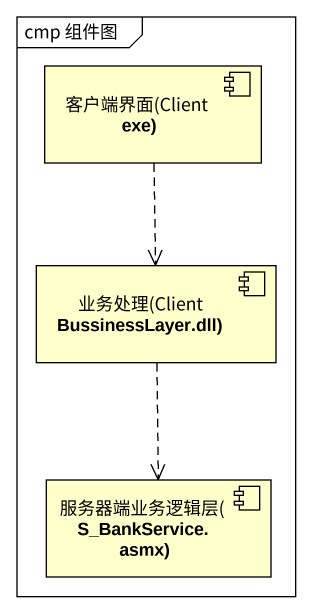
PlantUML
@startuml
mainframe cmp 组件图
component "客户端界面(Client exe)" as 客户端界面_Client_exe
component "业务处理(ClientBussinessLayer.dll)" as 业务处理_ClientBussinessLayer
component "服务器端业务逻辑层(S_BankService.asmx)" as 服务器端业务逻辑层_S_BankService_asmx
客户端界面_Client_exe ..> 业务处理_ClientBussinessLayer
业务处理_ClientBussinessLayer ..> 服务器端业务逻辑层_S_BankService_asmx
@enduml
